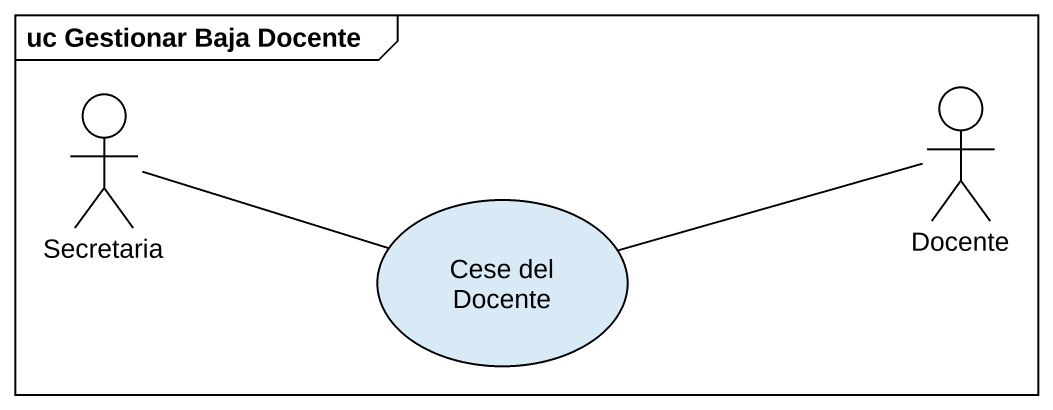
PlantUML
@startuml
mainframe uc Gestionar Baja Docente
actor Secretaria
actor Docente
usecase "Cese del Docente" as Cese_del_Docente
Secretaria -right- Cese_del_Docente
Cese_del_Docente -right- Docente
@enduml
